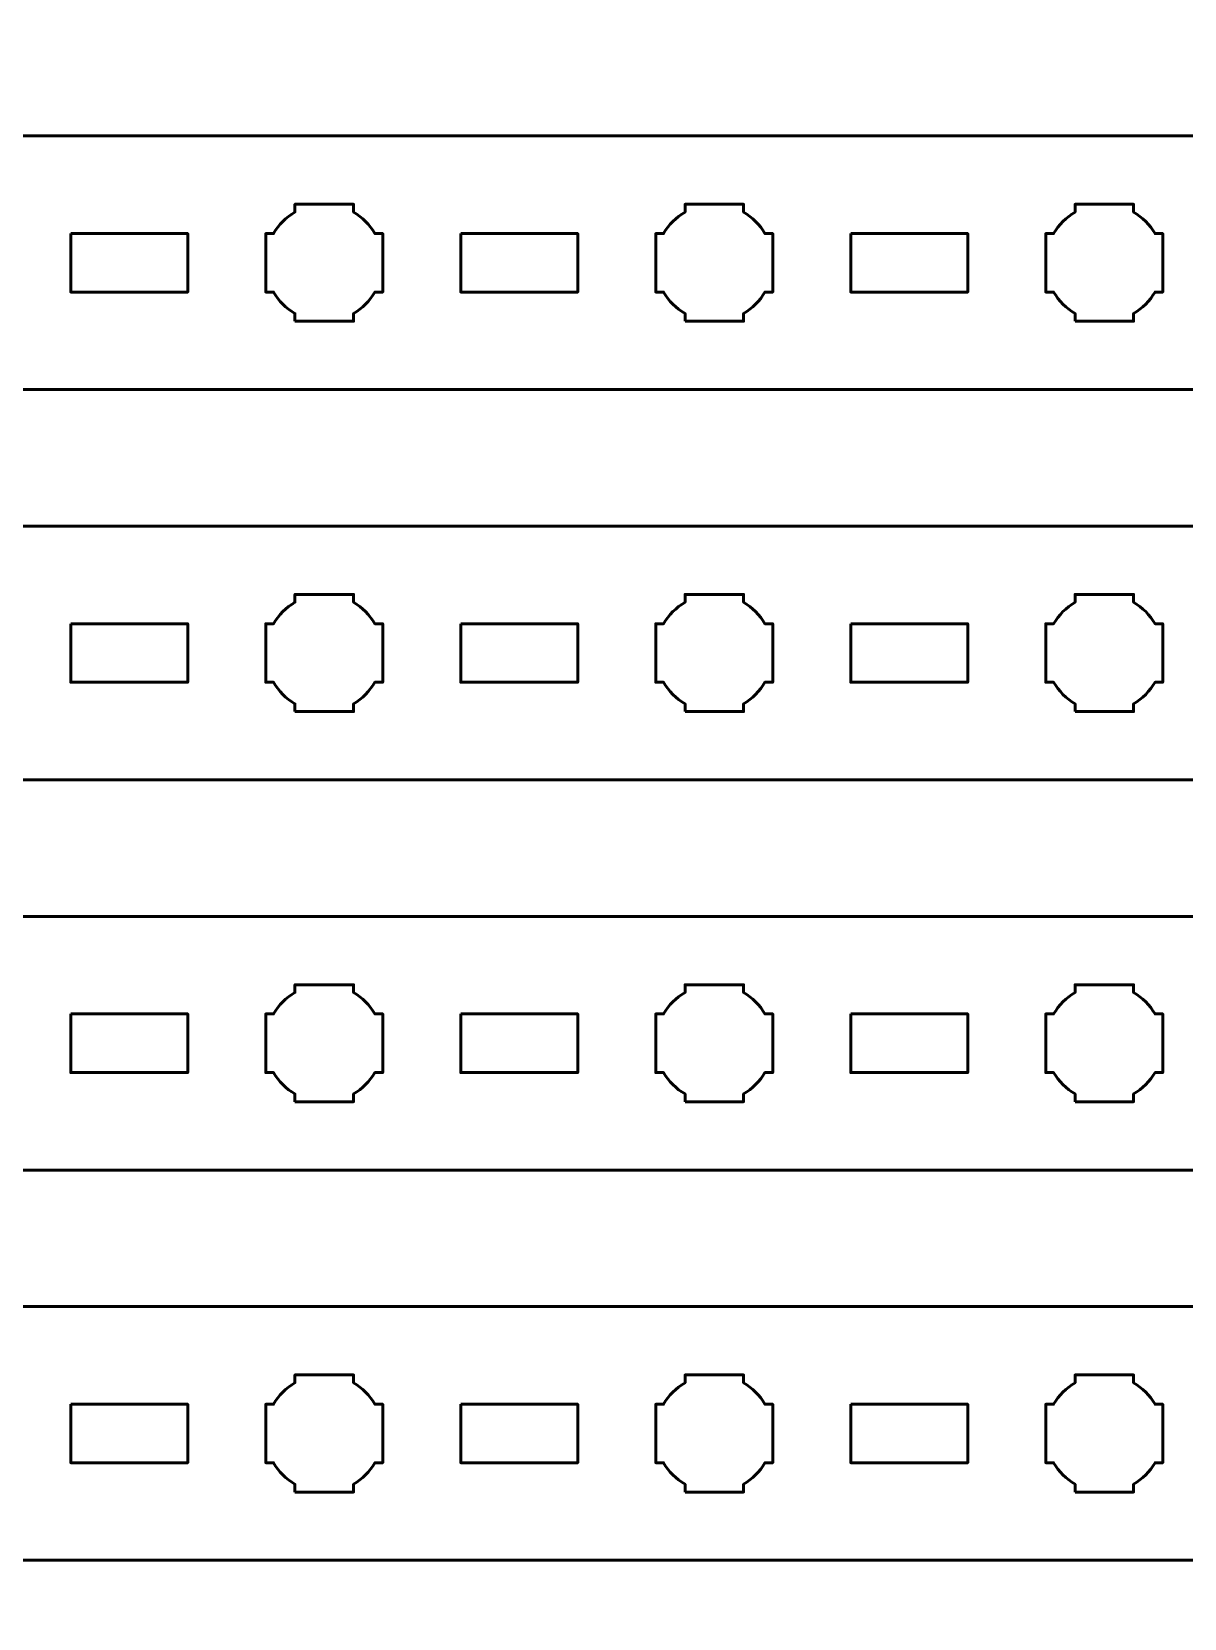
# Model space of a CAD drawing. Header units: centimetres. Extents: x -21 to 0, y -29.7 to 0.
# Drawn here: x -11 to -5.09, y -16.6 to -8.47 of the extents above; entities that cross this region are included whole.
import ezdxf

# ---------------------------------------------------------------- set-up
doc = ezdxf.new("R2010")
doc.units = ezdxf.units.CM
doc.header["$MEASUREMENT"] = 0
doc.layers.add('Layer 1', color=7, linetype='Continuous')

msp = doc.modelspace()

# ---------------------------------------------------------------- linework, layer by layer
at = {"layer": 'Layer 1', "color": 1, "lineweight": 53}
msp.add_open_spline([(-21.00003, -29.19995), (-21.00003, -29.19995), (-21.00003, -5.89992), (-21.00003, -5.89992), (-21.00003, -5.89992), (-21.00003, -5.81709), (-20.93286, -5.74992), (-20.85003, -5.74992), (-20.85003, -5.74992), (-20.7672, -5.74992), (-20.70003, -5.68275), (-20.70003, -5.59992), (-20.70003, -5.59992), (-20.70003, -5.51709), (-20.7672, -5.44992), (-20.85003, -5.44992), (-20.85003, -5.44992), (-20.93286, -5.44992), (-21.00003, -5.38275), (-21.00003, -5.29992), (-21.00003, -5.29992), (-21.00003, -5.21709), (-20.93286, -5.14992), (-20.85003, -5.14992), (-20.85003, -5.14992), (-20.7672, -5.14992), (-20.70003, -5.08275), (-20.70003, -4.99992), (-20.70003, -4.99992), (-20.70003, -4.91709), (-20.7672, -4.84992), (-20.85003, -4.84992), (-20.85003, -4.84992), (-20.93286, -4.84992), (-21.00003, -4.78275), (-21.00003, -4.69992), (-21.00003, -4.69992), (-21.00003, -4.61709), (-20.93286, -4.54992), (-20.85003, -4.54992), (-20.85003, -4.54992), (-20.7672, -4.54992), (-20.70003, -4.48275), (-20.70003, -4.39992), (-20.70003, -4.39992), (-20.70003, -4.31709), (-20.7672, -4.24992), (-20.85003, -4.24992), (-20.85003, -4.24992), (-20.93286, -4.24992), (-21.00003, -4.18275), (-21.00003, -4.09992), (-21.00003, -4.09992), (-21.00003, -4.01709), (-20.93286, -3.94992), (-20.85003, -3.94992), (-20.85003, -3.94992), (-20.7672, -3.94992), (-20.70003, -3.88275), (-20.70003, -3.79992), (-20.70003, -3.79992), (-20.70003, -3.71709), (-20.7672, -3.64992), (-20.85003, -3.64992), (-20.85003, -3.64992), (-20.93286, -3.64992), (-21.00003, -3.58275), (-21.00003, -3.49992), (-21.00003, -3.49992), (-21.00003, -3.41709), (-20.93286, -3.34992), (-20.85003, -3.34992), (-20.85003, -3.34992), (-20.7672, -3.34992), (-20.70003, -3.28275), (-20.70003, -3.19992), (-20.70003, -3.19992), (-20.70003, -3.11709), (-20.7672, -3.04992), (-20.85003, -3.04992), (-20.85003, -3.04992), (-20.93286, -3.04992), (-21.00003, -2.98275), (-21.00003, -2.89992), (-21.00003, -2.89992), (-21.00003, -2.81709), (-20.93286, -2.74992), (-20.85003, -2.74992), (-20.85003, -2.74992), (-20.7672, -2.74992), (-20.70003, -2.68275), (-20.70003, -2.59992), (-20.70003, -2.59992), (-20.70003, -2.51709), (-20.7672, -2.44992), (-20.85003, -2.44992), (-20.85003, -2.44992), (-20.93286, -2.44992), (-21.00003, -2.38275), (-21.00003, -2.29992), (-21.00003, -2.29992), (-21.00003, -2.21709), (-20.93286, -2.14992), (-20.85003, -2.14992), (-20.85003, -2.14992), (-20.7672, -2.14992), (-20.70003, -2.08275), (-20.70003, -1.99992), (-20.70003, -1.99992), (-20.70003, -1.91709), (-20.7672, -1.84992), (-20.85003, -1.84992), (-20.85003, -1.84992), (-20.93286, -1.84992), (-21.00003, -1.78275), (-21.00003, -1.69992), (-21.00003, -1.69992), (-21.00003, -1.61709), (-20.93286, -1.54992), (-20.85003, -1.54992), (-20.85003, -1.54992), (-20.7672, -1.54992), (-20.70003, -1.48275), (-20.70003, -1.39992), (-20.70003, -1.39992), (-20.70003, -1.31709), (-20.7672, -1.24992), (-20.85003, -1.24992), (-20.85003, -1.24992), (-20.93286, -1.24992), (-21.00003, -1.18275), (-21.00003, -1.09992), (-21.00003, -1.09992), (-21.00003, -1.09992), (-21.00003, -0.49992), (-21.00003, -0.49992), (-21.00003, -0.49992), (-21.00003, -0.22295), (-20.77694, 0.00004), (-20.49994, 0.00004), (-20.49994, 0.00004), (-20.49994, 0.00004), (-0.50008, 0.00004), (-0.50008, 0.00004), (-0.50008, 0.00004), (-0.22294, 0.00004), (0.00002, -0.22295), (0.00002, -0.49992), (0.00002, -0.49992), (0.00002, -0.49992), (0.00002, -29.19995), (0.00002, -29.19995), (0.00002, -29.19995), (0.00002, -29.47695), (-0.22294, -29.70004), (-0.50008, -29.70004), (-0.50008, -29.70004), (-0.50008, -29.70004), (-20.49994, -29.70004), (-20.49994, -29.70004), (-20.49994, -29.70004), (-20.77694, -29.70004), (-21.00003, -29.47695), (-21.00003, -29.19995)], degree=3, knots=[0, 0, 0, 0, 0.0243902, 0.0243902, 0.0243902, 0.0243902, 0.0487805, 0.0487805, 0.0487805, 0.0487805, 0.0731707, 0.0731707, 0.0731707, 0.0731707, 0.097561, 0.097561, 0.097561, 0.097561, 0.1219512, 0.1219512, 0.1219512, 0.1219512, 0.1463415, 0.1463415, 0.1463415, 0.1463415, 0.1707317, 0.1707317, 0.1707317, 0.1707317, 0.195122, 0.195122, 0.195122, 0.195122, 0.2195122, 0.2195122, 0.2195122, 0.2195122, 0.2439024, 0.2439024, 0.2439024, 0.2439024, 0.2682927, 0.2682927, 0.2682927, 0.2682927, 0.2926829, 0.2926829, 0.2926829, 0.2926829, 0.3170732, 0.3170732, 0.3170732, 0.3170732, 0.3414634, 0.3414634, 0.3414634, 0.3414634, 0.3658537, 0.3658537, 0.3658537, 0.3658537, 0.3902439, 0.3902439, 0.3902439, 0.3902439, 0.4146341, 0.4146341, 0.4146341, 0.4146341, 0.4390244, 0.4390244, 0.4390244, 0.4390244, 0.4634146, 0.4634146, 0.4634146, 0.4634146, 0.4878049, 0.4878049, 0.4878049, 0.4878049, 0.5121951, 0.5121951, 0.5121951, 0.5121951, 0.5365854, 0.5365854, 0.5365854, 0.5365854, 0.5609756, 0.5609756, 0.5609756, 0.5609756, 0.5853659, 0.5853659, 0.5853659, 0.5853659, 0.6097561, 0.6097561, 0.6097561, 0.6097561, 0.6341463, 0.6341463, 0.6341463, 0.6341463, 0.6585366, 0.6585366, 0.6585366, 0.6585366, 0.6829268, 0.6829268, 0.6829268, 0.6829268, 0.7073171, 0.7073171, 0.7073171, 0.7073171, 0.7317073, 0.7317073, 0.7317073, 0.7317073, 0.7560976, 0.7560976, 0.7560976, 0.7560976, 0.7804878, 0.7804878, 0.7804878, 0.7804878, 0.804878, 0.804878, 0.804878, 0.804878, 0.8292683, 0.8292683, 0.8292683, 0.8292683, 0.8536585, 0.8536585, 0.8536585, 0.8536585, 0.8780488, 0.8780488, 0.8780488, 0.8780488, 0.902439, 0.902439, 0.902439, 0.902439, 0.9268293, 0.9268293, 0.9268293, 0.9268293, 0.9512195, 0.9512195, 0.9512195, 0.9512195, 0.9756098, 0.9756098, 0.9756098, 0.9756098, 1, 1, 1, 1], dxfattribs=at)
at = {"layer": 'Layer 1', "color": 3, "lineweight": 53}
for points in [[(-15.64994, -9), (-15.64994, -9), (-1.35006, -9), (-1.35006, -9), (-1.35006, -9), (-1.07292, -9), (-0.84996, -9.22309), (-0.84996, -9.50009), (-0.84996, -9.50009), (-0.84996, -9.50009), (-0.84996, -9.8001), (-0.84996, -9.8001), (-0.84996, -9.8001), (-0.84996, -10.07706), (-1.07292, -10.30002), (-1.35006, -10.30002), (-1.35006, -10.30002), (-1.35006, -10.30002), (-15.64994, -10.30002), (-15.64994, -10.30002), (-15.64994, -10.30002), (-15.92694, -10.30002), (-16.15004, -10.07706), (-16.15004, -9.8001), (-16.15004, -9.8001), (-16.15004, -9.8001), (-16.15004, -9.50009), (-16.15004, -9.50009), (-16.15004, -9.50009), (-16.15004, -9.22309), (-15.92694, -9), (-15.64994, -9)], [(-15.64994, -11), (-15.64994, -11), (-1.35006, -11), (-1.35006, -11), (-1.35006, -11), (-1.07292, -11), (-0.84996, -11.22309), (-0.84996, -11.50009), (-0.84996, -11.50009), (-0.84996, -11.50009), (-0.84996, -11.8001), (-0.84996, -11.8001), (-0.84996, -11.8001), (-0.84996, -12.07706), (-1.07292, -12.30002), (-1.35006, -12.30002), (-1.35006, -12.30002), (-1.35006, -12.30002), (-15.64994, -12.30002), (-15.64994, -12.30002), (-15.64994, -12.30002), (-15.92694, -12.30002), (-16.15004, -12.07706), (-16.15004, -11.8001), (-16.15004, -11.8001), (-16.15004, -11.8001), (-16.15004, -11.50009), (-16.15004, -11.50009), (-16.15004, -11.50009), (-16.15004, -11.22309), (-15.92694, -11), (-15.64994, -11)], [(-15.64994, -13), (-15.64994, -13), (-1.35006, -13), (-1.35006, -13), (-1.35006, -13), (-1.07292, -13), (-0.84996, -13.22309), (-0.84996, -13.50009), (-0.84996, -13.50009), (-0.84996, -13.50009), (-0.84996, -13.8001), (-0.84996, -13.8001), (-0.84996, -13.8001), (-0.84996, -14.07706), (-1.07292, -14.30002), (-1.35006, -14.30002), (-1.35006, -14.30002), (-1.35006, -14.30002), (-15.64994, -14.30002), (-15.64994, -14.30002), (-15.64994, -14.30002), (-15.92694, -14.30002), (-16.15004, -14.07706), (-16.15004, -13.8001), (-16.15004, -13.8001), (-16.15004, -13.8001), (-16.15004, -13.50009), (-16.15004, -13.50009), (-16.15004, -13.50009), (-16.15004, -13.22309), (-15.92694, -13), (-15.64994, -13)], [(-15.64994, -15), (-15.64994, -15), (-1.35006, -15), (-1.35006, -15), (-1.35006, -15), (-1.07292, -15), (-0.84996, -15.22309), (-0.84996, -15.50009), (-0.84996, -15.50009), (-0.84996, -15.50009), (-0.84996, -15.8001), (-0.84996, -15.8001), (-0.84996, -15.8001), (-0.84996, -16.07706), (-1.07292, -16.30002), (-1.35006, -16.30002), (-1.35006, -16.30002), (-1.35006, -16.30002), (-15.64994, -16.30002), (-15.64994, -16.30002), (-15.64994, -16.30002), (-15.92694, -16.30002), (-16.15004, -16.07706), (-16.15004, -15.8001), (-16.15004, -15.8001), (-16.15004, -15.8001), (-16.15004, -15.50009), (-16.15004, -15.50009), (-16.15004, -15.50009), (-16.15004, -15.22309), (-15.92694, -15), (-15.64994, -15)]]:
    msp.add_open_spline(points, degree=3, knots=[0, 0, 0, 0, 0.125, 0.125, 0.125, 0.125, 0.25, 0.25, 0.25, 0.25, 0.375, 0.375, 0.375, 0.375, 0.5, 0.5, 0.5, 0.5, 0.625, 0.625, 0.625, 0.625, 0.75, 0.75, 0.75, 0.75, 0.875, 0.875, 0.875, 0.875, 1, 1, 1, 1], dxfattribs=at)
at = {"layer": 'Layer 1', "lineweight": 53}
for points, knots in [([(-9.64997, -9.95003), (-9.64997, -9.95003), (-9.64997, -9.90992), (-9.64997, -9.90992), (-9.64997, -9.90992), (-9.69558, -9.8836), (-9.73347, -9.84557), (-9.75979, -9.8001), (-9.75979, -9.8001), (-9.75979, -9.8001), (-9.80004, -9.8001), (-9.80004, -9.8001), (-9.80004, -9.8001), (-9.80004, -9.8001), (-9.80004, -9.65002), (-9.80004, -9.65002), (-9.80004, -9.65002), (-9.80004, -9.65002), (-9.80004, -9.50009), (-9.80004, -9.50009), (-9.80004, -9.50009), (-9.80004, -9.50009), (-9.75979, -9.50009), (-9.75979, -9.50009), (-9.75979, -9.50009), (-9.73347, -9.45448), (-9.69558, -9.41656), (-9.64997, -9.39024), (-9.64997, -9.39024), (-9.64997, -9.39024), (-9.64997, -9.35002), (-9.64997, -9.35002), (-9.64997, -9.35002), (-9.64997, -9.35002), (-9.50004, -9.35002), (-9.50004, -9.35002), (-9.50004, -9.35002), (-9.50004, -9.35002), (-9.34996, -9.35002), (-9.34996, -9.35002), (-9.34996, -9.35002), (-9.34996, -9.35002), (-9.34996, -9.39024), (-9.34996, -9.39024), (-9.34996, -9.39024), (-9.30449, -9.41656), (-9.26646, -9.45448), (-9.24014, -9.50009), (-9.24014, -9.50009), (-9.24014, -9.50009), (-9.20003, -9.50009), (-9.20003, -9.50009), (-9.20003, -9.50009), (-9.20003, -9.50009), (-9.20003, -9.65002), (-9.20003, -9.65002), (-9.20003, -9.65002), (-9.20003, -9.65002), (-9.20003, -9.8001), (-9.20003, -9.8001), (-9.20003, -9.8001), (-9.20003, -9.8001), (-9.24014, -9.8001), (-9.24014, -9.8001), (-9.24014, -9.8001), (-9.26646, -9.84557), (-9.30449, -9.8836), (-9.34996, -9.90992), (-9.34996, -9.90992), (-9.34996, -9.90992), (-9.34996, -9.95003), (-9.34996, -9.95003), (-9.34996, -9.95003), (-9.34996, -9.95003), (-9.50004, -9.95003), (-9.50004, -9.95003), (-9.50004, -9.95003), (-9.50004, -9.95003), (-9.64997, -9.95003), (-9.64997, -9.95003)], [0, 0, 0, 0, 0.05, 0.05, 0.05, 0.05, 0.1, 0.1, 0.1, 0.1, 0.15, 0.15, 0.15, 0.15, 0.2, 0.2, 0.2, 0.2, 0.25, 0.25, 0.25, 0.25, 0.3, 0.3, 0.3, 0.3, 0.35, 0.35, 0.35, 0.35, 0.4, 0.4, 0.4, 0.4, 0.45, 0.45, 0.45, 0.45, 0.5, 0.5, 0.5, 0.5, 0.55, 0.55, 0.55, 0.55, 0.6, 0.6, 0.6, 0.6, 0.65, 0.65, 0.65, 0.65, 0.7, 0.7, 0.7, 0.7, 0.75, 0.75, 0.75, 0.75, 0.8, 0.8, 0.8, 0.8, 0.85, 0.85, 0.85, 0.85, 0.9, 0.9, 0.9, 0.9, 0.95, 0.95, 0.95, 0.95, 1, 1, 1, 1]), ([(-7.65003, -9.95003), (-7.65003, -9.95003), (-7.65003, -9.90992), (-7.65003, -9.90992), (-7.65003, -9.90992), (-7.69551, -9.8836), (-7.73354, -9.84557), (-7.75985, -9.8001), (-7.75985, -9.8001), (-7.75985, -9.8001), (-7.79996, -9.8001), (-7.79996, -9.8001), (-7.79996, -9.8001), (-7.79996, -9.8001), (-7.79996, -9.65002), (-7.79996, -9.65002), (-7.79996, -9.65002), (-7.79996, -9.65002), (-7.79996, -9.50009), (-7.79996, -9.50009), (-7.79996, -9.50009), (-7.79996, -9.50009), (-7.75985, -9.50009), (-7.75985, -9.50009), (-7.75985, -9.50009), (-7.73354, -9.45448), (-7.69551, -9.41656), (-7.65003, -9.39024), (-7.65003, -9.39024), (-7.65003, -9.39024), (-7.65003, -9.35002), (-7.65003, -9.35002), (-7.65003, -9.35002), (-7.65003, -9.35002), (-7.49996, -9.35002), (-7.49996, -9.35002), (-7.49996, -9.35002), (-7.49996, -9.35002), (-7.35003, -9.35002), (-7.35003, -9.35002), (-7.35003, -9.35002), (-7.35003, -9.35002), (-7.35003, -9.39024), (-7.35003, -9.39024), (-7.35003, -9.39024), (-7.30442, -9.41656), (-7.26653, -9.45448), (-7.24021, -9.50009), (-7.24021, -9.50009), (-7.24021, -9.50009), (-7.19996, -9.50009), (-7.19996, -9.50009), (-7.19996, -9.50009), (-7.19996, -9.50009), (-7.19996, -9.65002), (-7.19996, -9.65002), (-7.19996, -9.65002), (-7.19996, -9.65002), (-7.19996, -9.8001), (-7.19996, -9.8001), (-7.19996, -9.8001), (-7.19996, -9.8001), (-7.24021, -9.8001), (-7.24021, -9.8001), (-7.24021, -9.8001), (-7.26653, -9.84557), (-7.30442, -9.8836), (-7.35003, -9.90992), (-7.35003, -9.90992), (-7.35003, -9.90992), (-7.35003, -9.95003), (-7.35003, -9.95003), (-7.35003, -9.95003), (-7.35003, -9.95003), (-7.49996, -9.95003), (-7.49996, -9.95003), (-7.49996, -9.95003), (-7.49996, -9.95003), (-7.65003, -9.95003), (-7.65003, -9.95003)], [0, 0, 0, 0, 0.05, 0.05, 0.05, 0.05, 0.1, 0.1, 0.1, 0.1, 0.15, 0.15, 0.15, 0.15, 0.2, 0.2, 0.2, 0.2, 0.25, 0.25, 0.25, 0.25, 0.3, 0.3, 0.3, 0.3, 0.35, 0.35, 0.35, 0.35, 0.4, 0.4, 0.4, 0.4, 0.45, 0.45, 0.45, 0.45, 0.5, 0.5, 0.5, 0.5, 0.55, 0.55, 0.55, 0.55, 0.6, 0.6, 0.6, 0.6, 0.65, 0.65, 0.65, 0.65, 0.7, 0.7, 0.7, 0.7, 0.75, 0.75, 0.75, 0.75, 0.8, 0.8, 0.8, 0.8, 0.85, 0.85, 0.85, 0.85, 0.9, 0.9, 0.9, 0.9, 0.95, 0.95, 0.95, 0.95, 1, 1, 1, 1]), ([(-5.65007, -9.95003), (-5.65007, -9.95003), (-5.65007, -9.90992), (-5.65007, -9.90992), (-5.65007, -9.90992), (-5.69554, -9.8836), (-5.73346, -9.84557), (-5.75992, -9.8001), (-5.75992, -9.8001), (-5.75992, -9.8001), (-5.8, -9.8001), (-5.8, -9.8001), (-5.8, -9.8001), (-5.8, -9.8001), (-5.8, -9.65002), (-5.8, -9.65002), (-5.8, -9.65002), (-5.8, -9.65002), (-5.8, -9.50009), (-5.8, -9.50009), (-5.8, -9.50009), (-5.8, -9.50009), (-5.75992, -9.50009), (-5.75992, -9.50009), (-5.75992, -9.50009), (-5.73346, -9.45448), (-5.69554, -9.41656), (-5.65007, -9.39024), (-5.65007, -9.39024), (-5.65007, -9.39024), (-5.65007, -9.35002), (-5.65007, -9.35002), (-5.65007, -9.35002), (-5.65007, -9.35002), (-5.49999, -9.35002), (-5.49999, -9.35002), (-5.49999, -9.35002), (-5.49999, -9.35002), (-5.35006, -9.35002), (-5.35006, -9.35002), (-5.35006, -9.35002), (-5.35006, -9.35002), (-5.35006, -9.39024), (-5.35006, -9.39024), (-5.35006, -9.39024), (-5.30449, -9.41656), (-5.26656, -9.45448), (-5.2401, -9.50009), (-5.2401, -9.50009), (-5.2401, -9.50009), (-5.20003, -9.50009), (-5.20003, -9.50009), (-5.20003, -9.50009), (-5.20003, -9.50009), (-5.20003, -9.65002), (-5.20003, -9.65002), (-5.20003, -9.65002), (-5.20003, -9.65002), (-5.20003, -9.8001), (-5.20003, -9.8001), (-5.20003, -9.8001), (-5.20003, -9.8001), (-5.2401, -9.8001), (-5.2401, -9.8001), (-5.2401, -9.8001), (-5.26656, -9.84557), (-5.30449, -9.8836), (-5.35006, -9.90992), (-5.35006, -9.90992), (-5.35006, -9.90992), (-5.35006, -9.95003), (-5.35006, -9.95003), (-5.35006, -9.95003), (-5.35006, -9.95003), (-5.49999, -9.95003), (-5.49999, -9.95003), (-5.49999, -9.95003), (-5.49999, -9.95003), (-5.65007, -9.95003), (-5.65007, -9.95003)], [0, 0, 0, 0, 0.05, 0.05, 0.05, 0.05, 0.1, 0.1, 0.1, 0.1, 0.15, 0.15, 0.15, 0.15, 0.2, 0.2, 0.2, 0.2, 0.25, 0.25, 0.25, 0.25, 0.3, 0.3, 0.3, 0.3, 0.35, 0.35, 0.35, 0.35, 0.4, 0.4, 0.4, 0.4, 0.45, 0.45, 0.45, 0.45, 0.5, 0.5, 0.5, 0.5, 0.55, 0.55, 0.55, 0.55, 0.6, 0.6, 0.6, 0.6, 0.65, 0.65, 0.65, 0.65, 0.7, 0.7, 0.7, 0.7, 0.75, 0.75, 0.75, 0.75, 0.8, 0.8, 0.8, 0.8, 0.85, 0.85, 0.85, 0.85, 0.9, 0.9, 0.9, 0.9, 0.95, 0.95, 0.95, 0.95, 1, 1, 1, 1]), ([(-10.79995, -9.50009), (-10.79995, -9.50009), (-10.19995, -9.50009), (-10.19995, -9.50009), (-10.19995, -9.50009), (-10.19995, -9.50009), (-10.19995, -9.8001), (-10.19995, -9.8001), (-10.19995, -9.8001), (-10.19995, -9.8001), (-10.79995, -9.8001), (-10.79995, -9.8001), (-10.79995, -9.8001), (-10.79995, -9.8001), (-10.79995, -9.50009), (-10.79995, -9.50009)], [0, 0, 0, 0, 0.25, 0.25, 0.25, 0.25, 0.5, 0.5, 0.5, 0.5, 0.75, 0.75, 0.75, 0.75, 1, 1, 1, 1]), ([(-8.79998, -9.50009), (-8.79998, -9.50009), (-8.19998, -9.50009), (-8.19998, -9.50009), (-8.19998, -9.50009), (-8.19998, -9.50009), (-8.19998, -9.8001), (-8.19998, -9.8001), (-8.19998, -9.8001), (-8.19998, -9.8001), (-8.79998, -9.8001), (-8.79998, -9.8001), (-8.79998, -9.8001), (-8.79998, -9.8001), (-8.79998, -9.50009), (-8.79998, -9.50009)], [0, 0, 0, 0, 0.25, 0.25, 0.25, 0.25, 0.5, 0.5, 0.5, 0.5, 0.75, 0.75, 0.75, 0.75, 1, 1, 1, 1]), ([(-6.80005, -9.50009), (-6.80005, -9.50009), (-6.20005, -9.50009), (-6.20005, -9.50009), (-6.20005, -9.50009), (-6.20005, -9.50009), (-6.20005, -9.8001), (-6.20005, -9.8001), (-6.20005, -9.8001), (-6.20005, -9.8001), (-6.80005, -9.8001), (-6.80005, -9.8001), (-6.80005, -9.8001), (-6.80005, -9.8001), (-6.80005, -9.50009), (-6.80005, -9.50009)], [0, 0, 0, 0, 0.25, 0.25, 0.25, 0.25, 0.5, 0.5, 0.5, 0.5, 0.75, 0.75, 0.75, 0.75, 1, 1, 1, 1]), ([(-9.64997, -11.95003), (-9.64997, -11.95003), (-9.64997, -11.90992), (-9.64997, -11.90992), (-9.64997, -11.90992), (-9.69558, -11.8836), (-9.73347, -11.84557), (-9.75979, -11.8001), (-9.75979, -11.8001), (-9.75979, -11.8001), (-9.80004, -11.8001), (-9.80004, -11.8001), (-9.80004, -11.8001), (-9.80004, -11.8001), (-9.80004, -11.65002), (-9.80004, -11.65002), (-9.80004, -11.65002), (-9.80004, -11.65002), (-9.80004, -11.50009), (-9.80004, -11.50009), (-9.80004, -11.50009), (-9.80004, -11.50009), (-9.75979, -11.50009), (-9.75979, -11.50009), (-9.75979, -11.50009), (-9.73347, -11.45448), (-9.69558, -11.41656), (-9.64997, -11.39024), (-9.64997, -11.39024), (-9.64997, -11.39024), (-9.64997, -11.35002), (-9.64997, -11.35002), (-9.64997, -11.35002), (-9.64997, -11.35002), (-9.50004, -11.35002), (-9.50004, -11.35002), (-9.50004, -11.35002), (-9.50004, -11.35002), (-9.34996, -11.35002), (-9.34996, -11.35002), (-9.34996, -11.35002), (-9.34996, -11.35002), (-9.34996, -11.39024), (-9.34996, -11.39024), (-9.34996, -11.39024), (-9.30449, -11.41656), (-9.26646, -11.45448), (-9.24014, -11.50009), (-9.24014, -11.50009), (-9.24014, -11.50009), (-9.20003, -11.50009), (-9.20003, -11.50009), (-9.20003, -11.50009), (-9.20003, -11.50009), (-9.20003, -11.65002), (-9.20003, -11.65002), (-9.20003, -11.65002), (-9.20003, -11.65002), (-9.20003, -11.8001), (-9.20003, -11.8001), (-9.20003, -11.8001), (-9.20003, -11.8001), (-9.24014, -11.8001), (-9.24014, -11.8001), (-9.24014, -11.8001), (-9.26646, -11.84557), (-9.30449, -11.8836), (-9.34996, -11.90992), (-9.34996, -11.90992), (-9.34996, -11.90992), (-9.34996, -11.95003), (-9.34996, -11.95003), (-9.34996, -11.95003), (-9.34996, -11.95003), (-9.50004, -11.95003), (-9.50004, -11.95003), (-9.50004, -11.95003), (-9.50004, -11.95003), (-9.64997, -11.95003), (-9.64997, -11.95003)], [0, 0, 0, 0, 0.05, 0.05, 0.05, 0.05, 0.1, 0.1, 0.1, 0.1, 0.15, 0.15, 0.15, 0.15, 0.2, 0.2, 0.2, 0.2, 0.25, 0.25, 0.25, 0.25, 0.3, 0.3, 0.3, 0.3, 0.35, 0.35, 0.35, 0.35, 0.4, 0.4, 0.4, 0.4, 0.45, 0.45, 0.45, 0.45, 0.5, 0.5, 0.5, 0.5, 0.55, 0.55, 0.55, 0.55, 0.6, 0.6, 0.6, 0.6, 0.65, 0.65, 0.65, 0.65, 0.7, 0.7, 0.7, 0.7, 0.75, 0.75, 0.75, 0.75, 0.8, 0.8, 0.8, 0.8, 0.85, 0.85, 0.85, 0.85, 0.9, 0.9, 0.9, 0.9, 0.95, 0.95, 0.95, 0.95, 1, 1, 1, 1]), ([(-7.65003, -11.95003), (-7.65003, -11.95003), (-7.65003, -11.90992), (-7.65003, -11.90992), (-7.65003, -11.90992), (-7.69551, -11.8836), (-7.73354, -11.84557), (-7.75985, -11.8001), (-7.75985, -11.8001), (-7.75985, -11.8001), (-7.79996, -11.8001), (-7.79996, -11.8001), (-7.79996, -11.8001), (-7.79996, -11.8001), (-7.79996, -11.65002), (-7.79996, -11.65002), (-7.79996, -11.65002), (-7.79996, -11.65002), (-7.79996, -11.50009), (-7.79996, -11.50009), (-7.79996, -11.50009), (-7.79996, -11.50009), (-7.75985, -11.50009), (-7.75985, -11.50009), (-7.75985, -11.50009), (-7.73354, -11.45448), (-7.69551, -11.41656), (-7.65003, -11.39024), (-7.65003, -11.39024), (-7.65003, -11.39024), (-7.65003, -11.35002), (-7.65003, -11.35002), (-7.65003, -11.35002), (-7.65003, -11.35002), (-7.49996, -11.35002), (-7.49996, -11.35002), (-7.49996, -11.35002), (-7.49996, -11.35002), (-7.35003, -11.35002), (-7.35003, -11.35002), (-7.35003, -11.35002), (-7.35003, -11.35002), (-7.35003, -11.39024), (-7.35003, -11.39024), (-7.35003, -11.39024), (-7.30442, -11.41656), (-7.26653, -11.45448), (-7.24021, -11.50009), (-7.24021, -11.50009), (-7.24021, -11.50009), (-7.19996, -11.50009), (-7.19996, -11.50009), (-7.19996, -11.50009), (-7.19996, -11.50009), (-7.19996, -11.65002), (-7.19996, -11.65002), (-7.19996, -11.65002), (-7.19996, -11.65002), (-7.19996, -11.8001), (-7.19996, -11.8001), (-7.19996, -11.8001), (-7.19996, -11.8001), (-7.24021, -11.8001), (-7.24021, -11.8001), (-7.24021, -11.8001), (-7.26653, -11.84557), (-7.30442, -11.8836), (-7.35003, -11.90992), (-7.35003, -11.90992), (-7.35003, -11.90992), (-7.35003, -11.95003), (-7.35003, -11.95003), (-7.35003, -11.95003), (-7.35003, -11.95003), (-7.49996, -11.95003), (-7.49996, -11.95003), (-7.49996, -11.95003), (-7.49996, -11.95003), (-7.65003, -11.95003), (-7.65003, -11.95003)], [0, 0, 0, 0, 0.05, 0.05, 0.05, 0.05, 0.1, 0.1, 0.1, 0.1, 0.15, 0.15, 0.15, 0.15, 0.2, 0.2, 0.2, 0.2, 0.25, 0.25, 0.25, 0.25, 0.3, 0.3, 0.3, 0.3, 0.35, 0.35, 0.35, 0.35, 0.4, 0.4, 0.4, 0.4, 0.45, 0.45, 0.45, 0.45, 0.5, 0.5, 0.5, 0.5, 0.55, 0.55, 0.55, 0.55, 0.6, 0.6, 0.6, 0.6, 0.65, 0.65, 0.65, 0.65, 0.7, 0.7, 0.7, 0.7, 0.75, 0.75, 0.75, 0.75, 0.8, 0.8, 0.8, 0.8, 0.85, 0.85, 0.85, 0.85, 0.9, 0.9, 0.9, 0.9, 0.95, 0.95, 0.95, 0.95, 1, 1, 1, 1]), ([(-5.65007, -11.95003), (-5.65007, -11.95003), (-5.65007, -11.90992), (-5.65007, -11.90992), (-5.65007, -11.90992), (-5.69554, -11.8836), (-5.73346, -11.84557), (-5.75992, -11.8001), (-5.75992, -11.8001), (-5.75992, -11.8001), (-5.8, -11.8001), (-5.8, -11.8001), (-5.8, -11.8001), (-5.8, -11.8001), (-5.8, -11.65002), (-5.8, -11.65002), (-5.8, -11.65002), (-5.8, -11.65002), (-5.8, -11.50009), (-5.8, -11.50009), (-5.8, -11.50009), (-5.8, -11.50009), (-5.75992, -11.50009), (-5.75992, -11.50009), (-5.75992, -11.50009), (-5.73346, -11.45448), (-5.69554, -11.41656), (-5.65007, -11.39024), (-5.65007, -11.39024), (-5.65007, -11.39024), (-5.65007, -11.35002), (-5.65007, -11.35002), (-5.65007, -11.35002), (-5.65007, -11.35002), (-5.49999, -11.35002), (-5.49999, -11.35002), (-5.49999, -11.35002), (-5.49999, -11.35002), (-5.35006, -11.35002), (-5.35006, -11.35002), (-5.35006, -11.35002), (-5.35006, -11.35002), (-5.35006, -11.39024), (-5.35006, -11.39024), (-5.35006, -11.39024), (-5.30449, -11.41656), (-5.26656, -11.45448), (-5.2401, -11.50009), (-5.2401, -11.50009), (-5.2401, -11.50009), (-5.20003, -11.50009), (-5.20003, -11.50009), (-5.20003, -11.50009), (-5.20003, -11.50009), (-5.20003, -11.65002), (-5.20003, -11.65002), (-5.20003, -11.65002), (-5.20003, -11.65002), (-5.20003, -11.8001), (-5.20003, -11.8001), (-5.20003, -11.8001), (-5.20003, -11.8001), (-5.2401, -11.8001), (-5.2401, -11.8001), (-5.2401, -11.8001), (-5.26656, -11.84557), (-5.30449, -11.8836), (-5.35006, -11.90992), (-5.35006, -11.90992), (-5.35006, -11.90992), (-5.35006, -11.95003), (-5.35006, -11.95003), (-5.35006, -11.95003), (-5.35006, -11.95003), (-5.49999, -11.95003), (-5.49999, -11.95003), (-5.49999, -11.95003), (-5.49999, -11.95003), (-5.65007, -11.95003), (-5.65007, -11.95003)], [0, 0, 0, 0, 0.05, 0.05, 0.05, 0.05, 0.1, 0.1, 0.1, 0.1, 0.15, 0.15, 0.15, 0.15, 0.2, 0.2, 0.2, 0.2, 0.25, 0.25, 0.25, 0.25, 0.3, 0.3, 0.3, 0.3, 0.35, 0.35, 0.35, 0.35, 0.4, 0.4, 0.4, 0.4, 0.45, 0.45, 0.45, 0.45, 0.5, 0.5, 0.5, 0.5, 0.55, 0.55, 0.55, 0.55, 0.6, 0.6, 0.6, 0.6, 0.65, 0.65, 0.65, 0.65, 0.7, 0.7, 0.7, 0.7, 0.75, 0.75, 0.75, 0.75, 0.8, 0.8, 0.8, 0.8, 0.85, 0.85, 0.85, 0.85, 0.9, 0.9, 0.9, 0.9, 0.95, 0.95, 0.95, 0.95, 1, 1, 1, 1]), ([(-10.79995, -11.50009), (-10.79995, -11.50009), (-10.19995, -11.50009), (-10.19995, -11.50009), (-10.19995, -11.50009), (-10.19995, -11.50009), (-10.19995, -11.8001), (-10.19995, -11.8001), (-10.19995, -11.8001), (-10.19995, -11.8001), (-10.79995, -11.8001), (-10.79995, -11.8001), (-10.79995, -11.8001), (-10.79995, -11.8001), (-10.79995, -11.50009), (-10.79995, -11.50009)], [0, 0, 0, 0, 0.25, 0.25, 0.25, 0.25, 0.5, 0.5, 0.5, 0.5, 0.75, 0.75, 0.75, 0.75, 1, 1, 1, 1]), ([(-8.79998, -11.50009), (-8.79998, -11.50009), (-8.19998, -11.50009), (-8.19998, -11.50009), (-8.19998, -11.50009), (-8.19998, -11.50009), (-8.19998, -11.8001), (-8.19998, -11.8001), (-8.19998, -11.8001), (-8.19998, -11.8001), (-8.79998, -11.8001), (-8.79998, -11.8001), (-8.79998, -11.8001), (-8.79998, -11.8001), (-8.79998, -11.50009), (-8.79998, -11.50009)], [0, 0, 0, 0, 0.25, 0.25, 0.25, 0.25, 0.5, 0.5, 0.5, 0.5, 0.75, 0.75, 0.75, 0.75, 1, 1, 1, 1]), ([(-6.80005, -11.50009), (-6.80005, -11.50009), (-6.20005, -11.50009), (-6.20005, -11.50009), (-6.20005, -11.50009), (-6.20005, -11.50009), (-6.20005, -11.8001), (-6.20005, -11.8001), (-6.20005, -11.8001), (-6.20005, -11.8001), (-6.80005, -11.8001), (-6.80005, -11.8001), (-6.80005, -11.8001), (-6.80005, -11.8001), (-6.80005, -11.50009), (-6.80005, -11.50009)], [0, 0, 0, 0, 0.25, 0.25, 0.25, 0.25, 0.5, 0.5, 0.5, 0.5, 0.75, 0.75, 0.75, 0.75, 1, 1, 1, 1]), ([(-9.64997, -13.95003), (-9.64997, -13.95003), (-9.64997, -13.90992), (-9.64997, -13.90992), (-9.64997, -13.90992), (-9.69558, -13.8836), (-9.73347, -13.84557), (-9.75979, -13.8001), (-9.75979, -13.8001), (-9.75979, -13.8001), (-9.80004, -13.8001), (-9.80004, -13.8001), (-9.80004, -13.8001), (-9.80004, -13.8001), (-9.80004, -13.65002), (-9.80004, -13.65002), (-9.80004, -13.65002), (-9.80004, -13.65002), (-9.80004, -13.50009), (-9.80004, -13.50009), (-9.80004, -13.50009), (-9.80004, -13.50009), (-9.75979, -13.50009), (-9.75979, -13.50009), (-9.75979, -13.50009), (-9.73347, -13.45448), (-9.69558, -13.41656), (-9.64997, -13.39024), (-9.64997, -13.39024), (-9.64997, -13.39024), (-9.64997, -13.35002), (-9.64997, -13.35002), (-9.64997, -13.35002), (-9.64997, -13.35002), (-9.50004, -13.35002), (-9.50004, -13.35002), (-9.50004, -13.35002), (-9.50004, -13.35002), (-9.34996, -13.35002), (-9.34996, -13.35002), (-9.34996, -13.35002), (-9.34996, -13.35002), (-9.34996, -13.39024), (-9.34996, -13.39024), (-9.34996, -13.39024), (-9.30449, -13.41656), (-9.26646, -13.45448), (-9.24014, -13.50009), (-9.24014, -13.50009), (-9.24014, -13.50009), (-9.20003, -13.50009), (-9.20003, -13.50009), (-9.20003, -13.50009), (-9.20003, -13.50009), (-9.20003, -13.65002), (-9.20003, -13.65002), (-9.20003, -13.65002), (-9.20003, -13.65002), (-9.20003, -13.8001), (-9.20003, -13.8001), (-9.20003, -13.8001), (-9.20003, -13.8001), (-9.24014, -13.8001), (-9.24014, -13.8001), (-9.24014, -13.8001), (-9.26646, -13.84557), (-9.30449, -13.8836), (-9.34996, -13.90992), (-9.34996, -13.90992), (-9.34996, -13.90992), (-9.34996, -13.95003), (-9.34996, -13.95003), (-9.34996, -13.95003), (-9.34996, -13.95003), (-9.50004, -13.95003), (-9.50004, -13.95003), (-9.50004, -13.95003), (-9.50004, -13.95003), (-9.64997, -13.95003), (-9.64997, -13.95003)], [0, 0, 0, 0, 0.05, 0.05, 0.05, 0.05, 0.1, 0.1, 0.1, 0.1, 0.15, 0.15, 0.15, 0.15, 0.2, 0.2, 0.2, 0.2, 0.25, 0.25, 0.25, 0.25, 0.3, 0.3, 0.3, 0.3, 0.35, 0.35, 0.35, 0.35, 0.4, 0.4, 0.4, 0.4, 0.45, 0.45, 0.45, 0.45, 0.5, 0.5, 0.5, 0.5, 0.55, 0.55, 0.55, 0.55, 0.6, 0.6, 0.6, 0.6, 0.65, 0.65, 0.65, 0.65, 0.7, 0.7, 0.7, 0.7, 0.75, 0.75, 0.75, 0.75, 0.8, 0.8, 0.8, 0.8, 0.85, 0.85, 0.85, 0.85, 0.9, 0.9, 0.9, 0.9, 0.95, 0.95, 0.95, 0.95, 1, 1, 1, 1]), ([(-7.65003, -13.95003), (-7.65003, -13.95003), (-7.65003, -13.90992), (-7.65003, -13.90992), (-7.65003, -13.90992), (-7.69551, -13.8836), (-7.73354, -13.84557), (-7.75985, -13.8001), (-7.75985, -13.8001), (-7.75985, -13.8001), (-7.79996, -13.8001), (-7.79996, -13.8001), (-7.79996, -13.8001), (-7.79996, -13.8001), (-7.79996, -13.65002), (-7.79996, -13.65002), (-7.79996, -13.65002), (-7.79996, -13.65002), (-7.79996, -13.50009), (-7.79996, -13.50009), (-7.79996, -13.50009), (-7.79996, -13.50009), (-7.75985, -13.50009), (-7.75985, -13.50009), (-7.75985, -13.50009), (-7.73354, -13.45448), (-7.69551, -13.41656), (-7.65003, -13.39024), (-7.65003, -13.39024), (-7.65003, -13.39024), (-7.65003, -13.35002), (-7.65003, -13.35002), (-7.65003, -13.35002), (-7.65003, -13.35002), (-7.49996, -13.35002), (-7.49996, -13.35002), (-7.49996, -13.35002), (-7.49996, -13.35002), (-7.35003, -13.35002), (-7.35003, -13.35002), (-7.35003, -13.35002), (-7.35003, -13.35002), (-7.35003, -13.39024), (-7.35003, -13.39024), (-7.35003, -13.39024), (-7.30442, -13.41656), (-7.26653, -13.45448), (-7.24021, -13.50009), (-7.24021, -13.50009), (-7.24021, -13.50009), (-7.19996, -13.50009), (-7.19996, -13.50009), (-7.19996, -13.50009), (-7.19996, -13.50009), (-7.19996, -13.65002), (-7.19996, -13.65002), (-7.19996, -13.65002), (-7.19996, -13.65002), (-7.19996, -13.8001), (-7.19996, -13.8001), (-7.19996, -13.8001), (-7.19996, -13.8001), (-7.24021, -13.8001), (-7.24021, -13.8001), (-7.24021, -13.8001), (-7.26653, -13.84557), (-7.30442, -13.8836), (-7.35003, -13.90992), (-7.35003, -13.90992), (-7.35003, -13.90992), (-7.35003, -13.95003), (-7.35003, -13.95003), (-7.35003, -13.95003), (-7.35003, -13.95003), (-7.49996, -13.95003), (-7.49996, -13.95003), (-7.49996, -13.95003), (-7.49996, -13.95003), (-7.65003, -13.95003), (-7.65003, -13.95003)], [0, 0, 0, 0, 0.05, 0.05, 0.05, 0.05, 0.1, 0.1, 0.1, 0.1, 0.15, 0.15, 0.15, 0.15, 0.2, 0.2, 0.2, 0.2, 0.25, 0.25, 0.25, 0.25, 0.3, 0.3, 0.3, 0.3, 0.35, 0.35, 0.35, 0.35, 0.4, 0.4, 0.4, 0.4, 0.45, 0.45, 0.45, 0.45, 0.5, 0.5, 0.5, 0.5, 0.55, 0.55, 0.55, 0.55, 0.6, 0.6, 0.6, 0.6, 0.65, 0.65, 0.65, 0.65, 0.7, 0.7, 0.7, 0.7, 0.75, 0.75, 0.75, 0.75, 0.8, 0.8, 0.8, 0.8, 0.85, 0.85, 0.85, 0.85, 0.9, 0.9, 0.9, 0.9, 0.95, 0.95, 0.95, 0.95, 1, 1, 1, 1]), ([(-5.65007, -13.95003), (-5.65007, -13.95003), (-5.65007, -13.90992), (-5.65007, -13.90992), (-5.65007, -13.90992), (-5.69554, -13.8836), (-5.73346, -13.84557), (-5.75992, -13.8001), (-5.75992, -13.8001), (-5.75992, -13.8001), (-5.8, -13.8001), (-5.8, -13.8001), (-5.8, -13.8001), (-5.8, -13.8001), (-5.8, -13.65002), (-5.8, -13.65002), (-5.8, -13.65002), (-5.8, -13.65002), (-5.8, -13.50009), (-5.8, -13.50009), (-5.8, -13.50009), (-5.8, -13.50009), (-5.75992, -13.50009), (-5.75992, -13.50009), (-5.75992, -13.50009), (-5.73346, -13.45448), (-5.69554, -13.41656), (-5.65007, -13.39024), (-5.65007, -13.39024), (-5.65007, -13.39024), (-5.65007, -13.35002), (-5.65007, -13.35002), (-5.65007, -13.35002), (-5.65007, -13.35002), (-5.49999, -13.35002), (-5.49999, -13.35002), (-5.49999, -13.35002), (-5.49999, -13.35002), (-5.35006, -13.35002), (-5.35006, -13.35002), (-5.35006, -13.35002), (-5.35006, -13.35002), (-5.35006, -13.39024), (-5.35006, -13.39024), (-5.35006, -13.39024), (-5.30449, -13.41656), (-5.26656, -13.45448), (-5.2401, -13.50009), (-5.2401, -13.50009), (-5.2401, -13.50009), (-5.20003, -13.50009), (-5.20003, -13.50009), (-5.20003, -13.50009), (-5.20003, -13.50009), (-5.20003, -13.65002), (-5.20003, -13.65002), (-5.20003, -13.65002), (-5.20003, -13.65002), (-5.20003, -13.8001), (-5.20003, -13.8001), (-5.20003, -13.8001), (-5.20003, -13.8001), (-5.2401, -13.8001), (-5.2401, -13.8001), (-5.2401, -13.8001), (-5.26656, -13.84557), (-5.30449, -13.8836), (-5.35006, -13.90992), (-5.35006, -13.90992), (-5.35006, -13.90992), (-5.35006, -13.95003), (-5.35006, -13.95003), (-5.35006, -13.95003), (-5.35006, -13.95003), (-5.49999, -13.95003), (-5.49999, -13.95003), (-5.49999, -13.95003), (-5.49999, -13.95003), (-5.65007, -13.95003), (-5.65007, -13.95003)], [0, 0, 0, 0, 0.05, 0.05, 0.05, 0.05, 0.1, 0.1, 0.1, 0.1, 0.15, 0.15, 0.15, 0.15, 0.2, 0.2, 0.2, 0.2, 0.25, 0.25, 0.25, 0.25, 0.3, 0.3, 0.3, 0.3, 0.35, 0.35, 0.35, 0.35, 0.4, 0.4, 0.4, 0.4, 0.45, 0.45, 0.45, 0.45, 0.5, 0.5, 0.5, 0.5, 0.55, 0.55, 0.55, 0.55, 0.6, 0.6, 0.6, 0.6, 0.65, 0.65, 0.65, 0.65, 0.7, 0.7, 0.7, 0.7, 0.75, 0.75, 0.75, 0.75, 0.8, 0.8, 0.8, 0.8, 0.85, 0.85, 0.85, 0.85, 0.9, 0.9, 0.9, 0.9, 0.95, 0.95, 0.95, 0.95, 1, 1, 1, 1]), ([(-10.79995, -13.50009), (-10.79995, -13.50009), (-10.19995, -13.50009), (-10.19995, -13.50009), (-10.19995, -13.50009), (-10.19995, -13.50009), (-10.19995, -13.8001), (-10.19995, -13.8001), (-10.19995, -13.8001), (-10.19995, -13.8001), (-10.79995, -13.8001), (-10.79995, -13.8001), (-10.79995, -13.8001), (-10.79995, -13.8001), (-10.79995, -13.50009), (-10.79995, -13.50009)], [0, 0, 0, 0, 0.25, 0.25, 0.25, 0.25, 0.5, 0.5, 0.5, 0.5, 0.75, 0.75, 0.75, 0.75, 1, 1, 1, 1]), ([(-8.79998, -13.50009), (-8.79998, -13.50009), (-8.19998, -13.50009), (-8.19998, -13.50009), (-8.19998, -13.50009), (-8.19998, -13.50009), (-8.19998, -13.8001), (-8.19998, -13.8001), (-8.19998, -13.8001), (-8.19998, -13.8001), (-8.79998, -13.8001), (-8.79998, -13.8001), (-8.79998, -13.8001), (-8.79998, -13.8001), (-8.79998, -13.50009), (-8.79998, -13.50009)], [0, 0, 0, 0, 0.25, 0.25, 0.25, 0.25, 0.5, 0.5, 0.5, 0.5, 0.75, 0.75, 0.75, 0.75, 1, 1, 1, 1]), ([(-6.80005, -13.50009), (-6.80005, -13.50009), (-6.20005, -13.50009), (-6.20005, -13.50009), (-6.20005, -13.50009), (-6.20005, -13.50009), (-6.20005, -13.8001), (-6.20005, -13.8001), (-6.20005, -13.8001), (-6.20005, -13.8001), (-6.80005, -13.8001), (-6.80005, -13.8001), (-6.80005, -13.8001), (-6.80005, -13.8001), (-6.80005, -13.50009), (-6.80005, -13.50009)], [0, 0, 0, 0, 0.25, 0.25, 0.25, 0.25, 0.5, 0.5, 0.5, 0.5, 0.75, 0.75, 0.75, 0.75, 1, 1, 1, 1]), ([(-9.64997, -15.95003), (-9.64997, -15.95003), (-9.64997, -15.90992), (-9.64997, -15.90992), (-9.64997, -15.90992), (-9.69558, -15.8836), (-9.73347, -15.84557), (-9.75979, -15.8001), (-9.75979, -15.8001), (-9.75979, -15.8001), (-9.80004, -15.8001), (-9.80004, -15.8001), (-9.80004, -15.8001), (-9.80004, -15.8001), (-9.80004, -15.65002), (-9.80004, -15.65002), (-9.80004, -15.65002), (-9.80004, -15.65002), (-9.80004, -15.50009), (-9.80004, -15.50009), (-9.80004, -15.50009), (-9.80004, -15.50009), (-9.75979, -15.50009), (-9.75979, -15.50009), (-9.75979, -15.50009), (-9.73347, -15.45448), (-9.69558, -15.41656), (-9.64997, -15.39024), (-9.64997, -15.39024), (-9.64997, -15.39024), (-9.64997, -15.35002), (-9.64997, -15.35002), (-9.64997, -15.35002), (-9.64997, -15.35002), (-9.50004, -15.35002), (-9.50004, -15.35002), (-9.50004, -15.35002), (-9.50004, -15.35002), (-9.34996, -15.35002), (-9.34996, -15.35002), (-9.34996, -15.35002), (-9.34996, -15.35002), (-9.34996, -15.39024), (-9.34996, -15.39024), (-9.34996, -15.39024), (-9.30449, -15.41656), (-9.26646, -15.45448), (-9.24014, -15.50009), (-9.24014, -15.50009), (-9.24014, -15.50009), (-9.20003, -15.50009), (-9.20003, -15.50009), (-9.20003, -15.50009), (-9.20003, -15.50009), (-9.20003, -15.65002), (-9.20003, -15.65002), (-9.20003, -15.65002), (-9.20003, -15.65002), (-9.20003, -15.8001), (-9.20003, -15.8001), (-9.20003, -15.8001), (-9.20003, -15.8001), (-9.24014, -15.8001), (-9.24014, -15.8001), (-9.24014, -15.8001), (-9.26646, -15.84557), (-9.30449, -15.8836), (-9.34996, -15.90992), (-9.34996, -15.90992), (-9.34996, -15.90992), (-9.34996, -15.95003), (-9.34996, -15.95003), (-9.34996, -15.95003), (-9.34996, -15.95003), (-9.50004, -15.95003), (-9.50004, -15.95003), (-9.50004, -15.95003), (-9.50004, -15.95003), (-9.64997, -15.95003), (-9.64997, -15.95003)], [0, 0, 0, 0, 0.05, 0.05, 0.05, 0.05, 0.1, 0.1, 0.1, 0.1, 0.15, 0.15, 0.15, 0.15, 0.2, 0.2, 0.2, 0.2, 0.25, 0.25, 0.25, 0.25, 0.3, 0.3, 0.3, 0.3, 0.35, 0.35, 0.35, 0.35, 0.4, 0.4, 0.4, 0.4, 0.45, 0.45, 0.45, 0.45, 0.5, 0.5, 0.5, 0.5, 0.55, 0.55, 0.55, 0.55, 0.6, 0.6, 0.6, 0.6, 0.65, 0.65, 0.65, 0.65, 0.7, 0.7, 0.7, 0.7, 0.75, 0.75, 0.75, 0.75, 0.8, 0.8, 0.8, 0.8, 0.85, 0.85, 0.85, 0.85, 0.9, 0.9, 0.9, 0.9, 0.95, 0.95, 0.95, 0.95, 1, 1, 1, 1]), ([(-7.65003, -15.95003), (-7.65003, -15.95003), (-7.65003, -15.90992), (-7.65003, -15.90992), (-7.65003, -15.90992), (-7.69551, -15.8836), (-7.73354, -15.84557), (-7.75985, -15.8001), (-7.75985, -15.8001), (-7.75985, -15.8001), (-7.79996, -15.8001), (-7.79996, -15.8001), (-7.79996, -15.8001), (-7.79996, -15.8001), (-7.79996, -15.65002), (-7.79996, -15.65002), (-7.79996, -15.65002), (-7.79996, -15.65002), (-7.79996, -15.50009), (-7.79996, -15.50009), (-7.79996, -15.50009), (-7.79996, -15.50009), (-7.75985, -15.50009), (-7.75985, -15.50009), (-7.75985, -15.50009), (-7.73354, -15.45448), (-7.69551, -15.41656), (-7.65003, -15.39024), (-7.65003, -15.39024), (-7.65003, -15.39024), (-7.65003, -15.35002), (-7.65003, -15.35002), (-7.65003, -15.35002), (-7.65003, -15.35002), (-7.49996, -15.35002), (-7.49996, -15.35002), (-7.49996, -15.35002), (-7.49996, -15.35002), (-7.35003, -15.35002), (-7.35003, -15.35002), (-7.35003, -15.35002), (-7.35003, -15.35002), (-7.35003, -15.39024), (-7.35003, -15.39024), (-7.35003, -15.39024), (-7.30442, -15.41656), (-7.26653, -15.45448), (-7.24021, -15.50009), (-7.24021, -15.50009), (-7.24021, -15.50009), (-7.19996, -15.50009), (-7.19996, -15.50009), (-7.19996, -15.50009), (-7.19996, -15.50009), (-7.19996, -15.65002), (-7.19996, -15.65002), (-7.19996, -15.65002), (-7.19996, -15.65002), (-7.19996, -15.8001), (-7.19996, -15.8001), (-7.19996, -15.8001), (-7.19996, -15.8001), (-7.24021, -15.8001), (-7.24021, -15.8001), (-7.24021, -15.8001), (-7.26653, -15.84557), (-7.30442, -15.8836), (-7.35003, -15.90992), (-7.35003, -15.90992), (-7.35003, -15.90992), (-7.35003, -15.95003), (-7.35003, -15.95003), (-7.35003, -15.95003), (-7.35003, -15.95003), (-7.49996, -15.95003), (-7.49996, -15.95003), (-7.49996, -15.95003), (-7.49996, -15.95003), (-7.65003, -15.95003), (-7.65003, -15.95003)], [0, 0, 0, 0, 0.05, 0.05, 0.05, 0.05, 0.1, 0.1, 0.1, 0.1, 0.15, 0.15, 0.15, 0.15, 0.2, 0.2, 0.2, 0.2, 0.25, 0.25, 0.25, 0.25, 0.3, 0.3, 0.3, 0.3, 0.35, 0.35, 0.35, 0.35, 0.4, 0.4, 0.4, 0.4, 0.45, 0.45, 0.45, 0.45, 0.5, 0.5, 0.5, 0.5, 0.55, 0.55, 0.55, 0.55, 0.6, 0.6, 0.6, 0.6, 0.65, 0.65, 0.65, 0.65, 0.7, 0.7, 0.7, 0.7, 0.75, 0.75, 0.75, 0.75, 0.8, 0.8, 0.8, 0.8, 0.85, 0.85, 0.85, 0.85, 0.9, 0.9, 0.9, 0.9, 0.95, 0.95, 0.95, 0.95, 1, 1, 1, 1]), ([(-5.65007, -15.95003), (-5.65007, -15.95003), (-5.65007, -15.90992), (-5.65007, -15.90992), (-5.65007, -15.90992), (-5.69554, -15.8836), (-5.73346, -15.84557), (-5.75992, -15.8001), (-5.75992, -15.8001), (-5.75992, -15.8001), (-5.8, -15.8001), (-5.8, -15.8001), (-5.8, -15.8001), (-5.8, -15.8001), (-5.8, -15.65002), (-5.8, -15.65002), (-5.8, -15.65002), (-5.8, -15.65002), (-5.8, -15.50009), (-5.8, -15.50009), (-5.8, -15.50009), (-5.8, -15.50009), (-5.75992, -15.50009), (-5.75992, -15.50009), (-5.75992, -15.50009), (-5.73346, -15.45448), (-5.69554, -15.41656), (-5.65007, -15.39024), (-5.65007, -15.39024), (-5.65007, -15.39024), (-5.65007, -15.35002), (-5.65007, -15.35002), (-5.65007, -15.35002), (-5.65007, -15.35002), (-5.49999, -15.35002), (-5.49999, -15.35002), (-5.49999, -15.35002), (-5.49999, -15.35002), (-5.35006, -15.35002), (-5.35006, -15.35002), (-5.35006, -15.35002), (-5.35006, -15.35002), (-5.35006, -15.39024), (-5.35006, -15.39024), (-5.35006, -15.39024), (-5.30449, -15.41656), (-5.26656, -15.45448), (-5.2401, -15.50009), (-5.2401, -15.50009), (-5.2401, -15.50009), (-5.20003, -15.50009), (-5.20003, -15.50009), (-5.20003, -15.50009), (-5.20003, -15.50009), (-5.20003, -15.65002), (-5.20003, -15.65002), (-5.20003, -15.65002), (-5.20003, -15.65002), (-5.20003, -15.8001), (-5.20003, -15.8001), (-5.20003, -15.8001), (-5.20003, -15.8001), (-5.2401, -15.8001), (-5.2401, -15.8001), (-5.2401, -15.8001), (-5.26656, -15.84557), (-5.30449, -15.8836), (-5.35006, -15.90992), (-5.35006, -15.90992), (-5.35006, -15.90992), (-5.35006, -15.95003), (-5.35006, -15.95003), (-5.35006, -15.95003), (-5.35006, -15.95003), (-5.49999, -15.95003), (-5.49999, -15.95003), (-5.49999, -15.95003), (-5.49999, -15.95003), (-5.65007, -15.95003), (-5.65007, -15.95003)], [0, 0, 0, 0, 0.05, 0.05, 0.05, 0.05, 0.1, 0.1, 0.1, 0.1, 0.15, 0.15, 0.15, 0.15, 0.2, 0.2, 0.2, 0.2, 0.25, 0.25, 0.25, 0.25, 0.3, 0.3, 0.3, 0.3, 0.35, 0.35, 0.35, 0.35, 0.4, 0.4, 0.4, 0.4, 0.45, 0.45, 0.45, 0.45, 0.5, 0.5, 0.5, 0.5, 0.55, 0.55, 0.55, 0.55, 0.6, 0.6, 0.6, 0.6, 0.65, 0.65, 0.65, 0.65, 0.7, 0.7, 0.7, 0.7, 0.75, 0.75, 0.75, 0.75, 0.8, 0.8, 0.8, 0.8, 0.85, 0.85, 0.85, 0.85, 0.9, 0.9, 0.9, 0.9, 0.95, 0.95, 0.95, 0.95, 1, 1, 1, 1]), ([(-10.79995, -15.50009), (-10.79995, -15.50009), (-10.19995, -15.50009), (-10.19995, -15.50009), (-10.19995, -15.50009), (-10.19995, -15.50009), (-10.19995, -15.8001), (-10.19995, -15.8001), (-10.19995, -15.8001), (-10.19995, -15.8001), (-10.79995, -15.8001), (-10.79995, -15.8001), (-10.79995, -15.8001), (-10.79995, -15.8001), (-10.79995, -15.50009), (-10.79995, -15.50009)], [0, 0, 0, 0, 0.25, 0.25, 0.25, 0.25, 0.5, 0.5, 0.5, 0.5, 0.75, 0.75, 0.75, 0.75, 1, 1, 1, 1]), ([(-8.79998, -15.50009), (-8.79998, -15.50009), (-8.19998, -15.50009), (-8.19998, -15.50009), (-8.19998, -15.50009), (-8.19998, -15.50009), (-8.19998, -15.8001), (-8.19998, -15.8001), (-8.19998, -15.8001), (-8.19998, -15.8001), (-8.79998, -15.8001), (-8.79998, -15.8001), (-8.79998, -15.8001), (-8.79998, -15.8001), (-8.79998, -15.50009), (-8.79998, -15.50009)], [0, 0, 0, 0, 0.25, 0.25, 0.25, 0.25, 0.5, 0.5, 0.5, 0.5, 0.75, 0.75, 0.75, 0.75, 1, 1, 1, 1]), ([(-6.80005, -15.50009), (-6.80005, -15.50009), (-6.20005, -15.50009), (-6.20005, -15.50009), (-6.20005, -15.50009), (-6.20005, -15.50009), (-6.20005, -15.8001), (-6.20005, -15.8001), (-6.20005, -15.8001), (-6.20005, -15.8001), (-6.80005, -15.8001), (-6.80005, -15.8001), (-6.80005, -15.8001), (-6.80005, -15.8001), (-6.80005, -15.50009), (-6.80005, -15.50009)], [0, 0, 0, 0, 0.25, 0.25, 0.25, 0.25, 0.5, 0.5, 0.5, 0.5, 0.75, 0.75, 0.75, 0.75, 1, 1, 1, 1])]:
    msp.add_open_spline(points, degree=3, knots=knots, dxfattribs=at)

doc.saveas('drawing.dxf')
